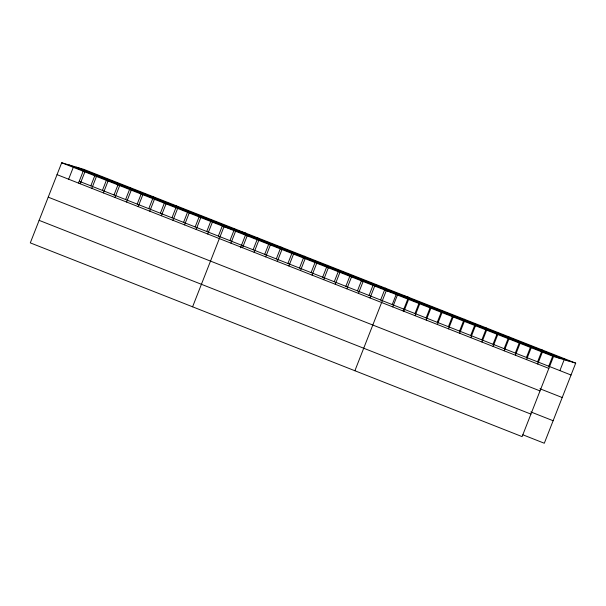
<?xml version="1.0" encoding="UTF-8"?>
<svg xmlns="http://www.w3.org/2000/svg" width="606" height="606" viewBox="0 0 606 606"><rect width="100%" height="100%" fill="white"/><g stroke="black" fill="none" stroke-linecap="round" stroke-linejoin="round"><path stroke-width="0.91" d="M575.7 363.13L83.893 169.377L61.698 162.756L30.3 242.87L522.107 436.623L553.505 356.502L575.7 363.13L544.302 443.244L522.864 434.797M68.629 179.209L73.288 167.324M78.553 182.997L83.893 169.377M80.219 183.777L84.885 171.892M90.824 185.837L94.824 175.642M91.817 188.345L96.475 176.46M102.422 190.405L106.414 180.209M103.406 192.913L108.065 181.027M114.011 194.973L118.003 184.777M115.004 197.48L119.662 185.587M125.601 199.533L130.267 187.648M126.593 202.048L131.252 190.155M137.198 204.101L141.19 193.912M138.183 206.616L142.842 194.723M148.788 208.669L153.447 196.783M149.78 211.183L154.439 199.291M160.385 213.236L164.377 203.048M161.37 215.751L166.029 203.858M171.975 217.804L176.634 205.911M172.96 220.319L177.626 208.426M183.565 222.372L187.565 212.176M184.557 224.879L189.216 212.994M195.162 226.939L199.154 216.743M196.147 229.447L200.806 217.562M206.752 231.507L211.411 219.614M207.744 234.014L212.403 222.129M218.342 236.075L222.341 225.879M192.594 306.81L223.993 226.689L246.187 233.318M229.939 240.635L234.598 228.75M230.924 243.15L235.582 231.257M240.514 247.801L245.521 235.014M242.521 247.718L247.18 235.825M253.126 249.77L257.785 237.885M254.111 252.285L258.77 240.393M264.716 254.338L268.708 244.15M265.701 256.853L270.367 244.96M276.306 258.906L280.964 247.013M277.298 261.421L281.957 249.528M287.903 263.474L291.895 253.285M288.888 265.981L293.546 254.096M299.493 268.041L304.151 256.149M300.485 270.549L305.144 258.664M311.083 272.609L315.082 262.413M312.075 275.116L316.733 263.231M322.68 277.177L327.338 265.284M323.665 279.684L328.323 267.799M334.27 281.745L338.262 271.549M335.262 284.252L339.921 272.359M345.867 286.305L349.859 276.116M346.852 288.82L351.51 276.927M357.457 290.872L361.449 280.684M358.441 293.387L363.108 281.495M369.046 295.44L373.046 285.252M370.039 297.955L374.697 286.062M380.644 300.008L385.302 288.115M354.889 370.743L386.287 290.63L408.489 297.251L403.149 310.878M392.233 304.576L396.226 294.387M392.779 306.909L397.438 295.024M403.922 311.302L408.588 299.417M414.974 313.537L419.632 301.644M415.072 315.696L419.731 303.803M426.124 317.923L430.116 307.734M426.223 320.089L430.881 308.196M437.267 322.316L441.266 312.128M437.365 324.475L442.024 312.59M448.417 326.71L452.409 316.521M448.516 328.869L453.174 316.983M459.568 331.103L464.226 319.21M459.666 333.262L464.325 321.369M470.71 335.489L474.703 325.301M470.809 337.656L475.468 325.763M481.861 339.883L486.52 327.998M481.959 342.042L486.618 330.156M493.004 344.276L497.67 332.383M493.102 346.435L497.768 334.55M504.154 348.67L508.813 336.777M504.253 350.829L508.911 338.936M515.305 353.056L519.297 342.867M515.403 355.222L520.062 343.329M526.447 357.449L530.447 347.261M526.546 359.608L531.204 347.723M537.598 361.843L542.256 349.95M537.696 364.001L542.355 352.116M548.748 366.236L553.407 354.343M559.891 370.622L564.55 358.737M76.568 167.195L568.375 360.941M69.023 164.938L560.83 358.691M61.698 162.756L553.505 356.502M79.234 181.27L571.041 375.016M57.04 174.649L548.847 368.395M539.923 388.749L562.216 397.528M48.215 197.162L540.022 390.908M530.833 411.944L553.126 420.731M39.125 220.357L530.932 414.11"/></g></svg>
